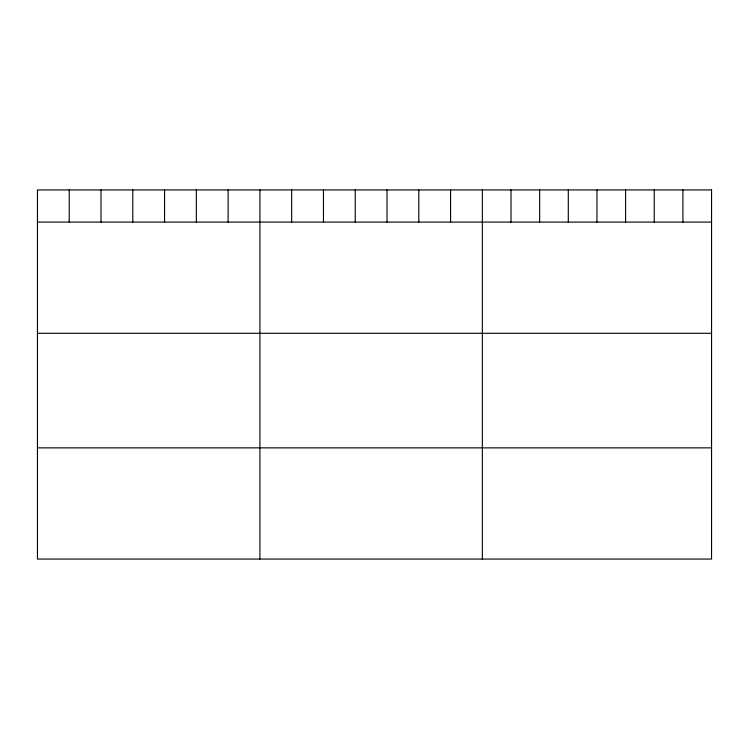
<?xml version="1.0" encoding="UTF-8"?>
<svg xmlns="http://www.w3.org/2000/svg" width="749" height="749" viewBox="0 0 749 749"><rect width="100%" height="100%" fill="white"/><g stroke="black" fill="none" stroke-linecap="round" stroke-linejoin="round"><path stroke-width="1.12" d="M37.45 222.078L711.55 222.078M37.45 333.286L711.55 333.286M37.45 447.865L711.55 447.865M682.901 189.937L682.901 222.078M654.251 189.937L654.251 222.078M625.602 189.937L625.602 222.078M596.953 189.937L596.953 222.078M568.304 189.937L568.304 222.078M539.654 189.937L539.654 222.078M511.005 189.937L511.005 222.078M482.356 189.937L482.356 559.063M450.58 189.937L450.58 222.078M418.794 189.937L418.794 222.078M387.018 189.937L387.018 222.078M355.241 189.937L355.241 222.078M323.465 189.937L323.465 222.078M291.679 189.937L291.679 222.078M259.903 189.937L259.903 559.063M228.127 189.937L228.127 222.078M196.341 189.937L196.341 222.078M164.565 189.937L164.565 222.078M132.788 189.937L132.788 222.078M101.012 189.937L101.012 222.078M69.226 189.937L69.226 222.078M711.55 189.937L37.45 189.937L37.45 559.063L711.55 559.063L711.55 189.937"/></g></svg>
